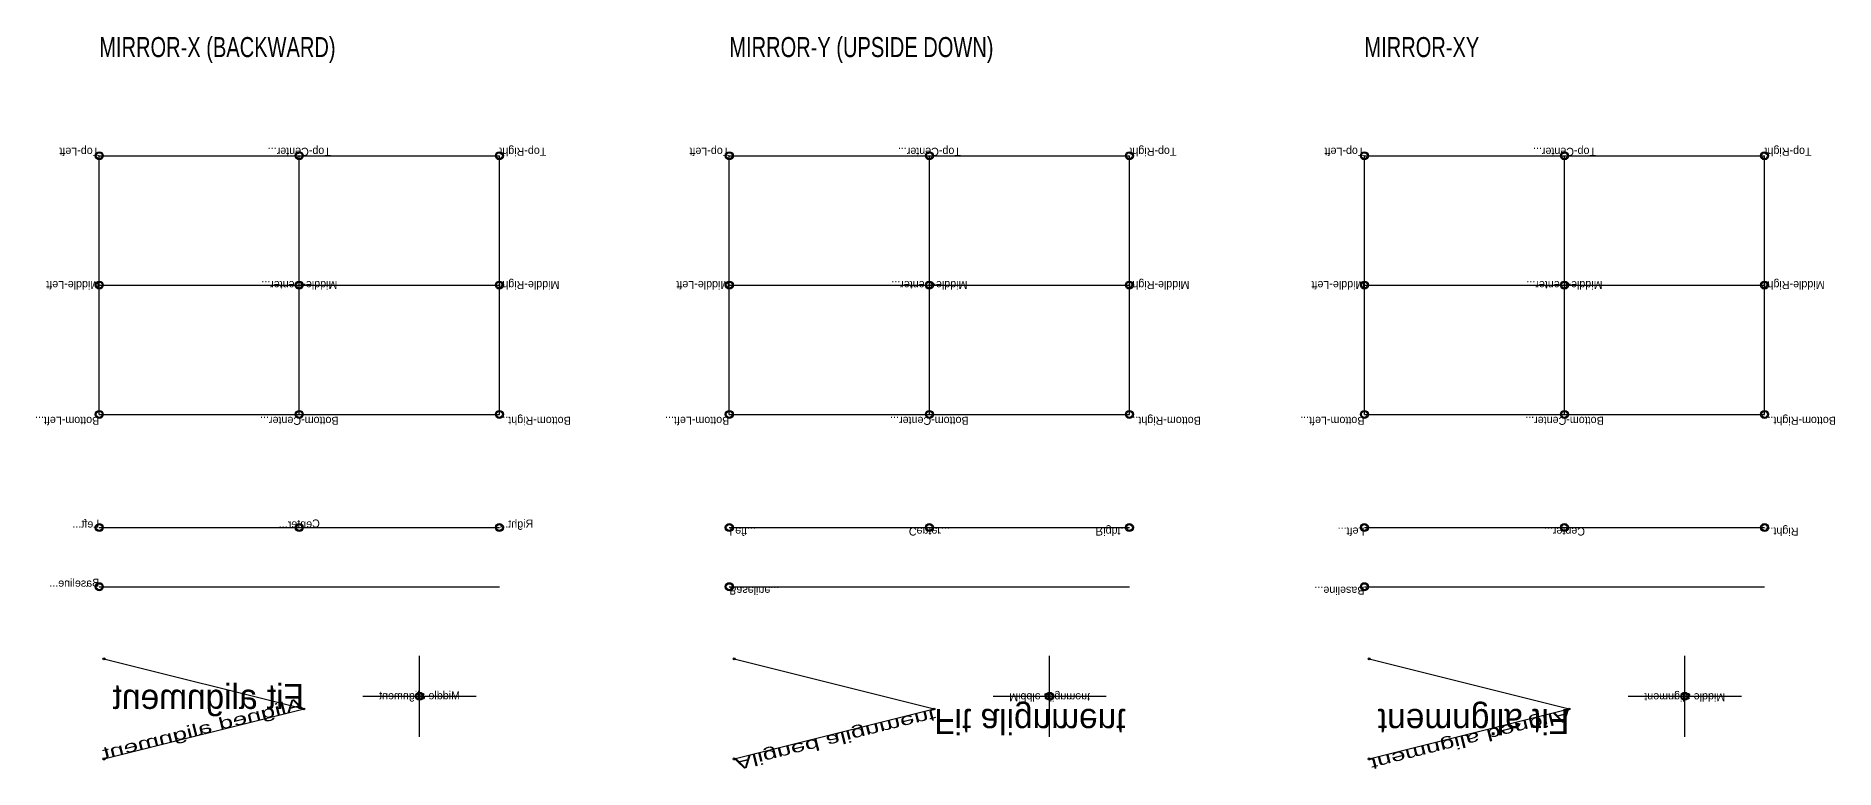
# Model space of a CAD drawing. Header units: metres. Extents: x -2 to 102, y 29 to 61.
# Drawn here: x 56.88 to 101.84, y 43.15 to 61.46 of the extents above; entities that cross this region are included whole.
import ezdxf
from ezdxf.enums import TextEntityAlignment as Align

# ---------------------------------------------------------------- set-up
doc = ezdxf.new("R2010")
doc.units = ezdxf.units.M
doc.layers.add('INSERT_POINTS', color=7, linetype='Continuous')
doc.styles.add('Stacked', font='txt')

msp = doc.modelspace()

# ---------------------------------------------------------------- linework, layer by layer
at = {"color": 5}
for p, q in [((58.462, 52.01), (58.462, 58.472)), ((58.462, 58.472), (68.462, 58.472)), ((63.462, 52.01), (63.462, 58.472)), ((68.462, 52.01), (68.462, 58.472)), ((74.209, 52.01), (74.209, 58.472)), ((74.209, 58.472), (84.209, 58.472)), ((79.209, 52.01), (79.209, 58.472)), ((84.209, 52.01), (84.209, 58.472)), ((90.082, 52.01), (90.082, 58.472)), ((90.082, 58.472), (100.082, 58.472)), ((95.082, 52.01), (95.082, 58.472)), ((100.082, 52.01), (100.082, 58.472)), ((58.462, 55.241), (68.462, 55.241)), ((74.209, 55.241), (84.209, 55.241)), ((90.082, 55.241), (100.082, 55.241)), ((58.462, 52.01), (68.462, 52.01)), ((74.209, 52.01), (84.209, 52.01)), ((90.082, 52.01), (100.082, 52.01)), ((58.462, 49.185), (68.462, 49.185)), ((74.209, 49.185), (84.209, 49.185)), ((90.082, 49.185), (100.082, 49.185)), ((58.462, 47.707), (68.462, 47.707)), ((74.209, 47.707), (84.209, 47.707)), ((90.082, 47.707), (100.082, 47.707)), ((58.58, 45.903), (63.58, 44.653)), ((66.467, 43.958), (66.467, 45.982)), ((74.328, 45.903), (79.328, 44.653)), ((82.215, 43.958), (82.215, 45.982)), ((90.201, 45.903), (95.201, 44.653)), ((98.088, 43.958), (98.088, 45.982)), ((65.053, 44.97), (67.881, 44.97)), ((80.801, 44.97), (83.628, 44.97)), ((96.674, 44.97), (99.502, 44.97)), ((58.58, 43.403), (63.58, 44.653)), ((74.328, 43.403), (79.328, 44.653)), ((90.201, 43.403), (95.201, 44.653))]:
    msp.add_line(p, q, dxfattribs=at)
at = {"layer": 'INSERT_POINTS', "color": 1}
for centre, radius in [((58.462, 58.472), 0.1), ((63.462, 58.472), 0.1), ((68.462, 58.472), 0.1), ((74.209, 58.472), 0.1), ((79.209, 58.472), 0.1), ((84.209, 58.472), 0.1), ((90.082, 58.472), 0.1), ((95.082, 58.472), 0.1), ((100.082, 58.472), 0.1), ((58.462, 55.241), 0.1), ((63.462, 55.241), 0.1), ((68.462, 55.241), 0.1), ((74.209, 55.241), 0.1), ((79.209, 55.241), 0.1), ((84.209, 55.241), 0.1), ((90.082, 55.241), 0.1), ((95.082, 55.241), 0.1), ((100.082, 55.241), 0.1), ((58.462, 52.01), 0.1), ((63.462, 52.01), 0.1), ((68.462, 52.01), 0.1), ((74.209, 52.01), 0.1), ((79.209, 52.01), 0.1), ((84.209, 52.01), 0.1), ((90.082, 52.01), 0.1), ((95.082, 52.01), 0.1), ((100.082, 52.01), 0.1), ((58.462, 49.185), 0.1), ((63.462, 49.185), 0.1), ((68.462, 49.185), 0.1), ((74.209, 49.185), 0.1), ((79.209, 49.185), 0.1), ((84.209, 49.185), 0.1), ((90.082, 49.185), 0.1), ((95.082, 49.185), 0.1), ((100.082, 49.185), 0.1), ((58.462, 47.707), 0.1), ((74.209, 47.707), 0.1), ((90.082, 47.707), 0.1), ((58.58, 45.903), 0.025), ((74.328, 45.903), 0.025), ((90.201, 45.903), 0.025), ((66.467, 44.97), 0.1), ((82.215, 44.97), 0.1), ((98.088, 44.97), 0.1), ((58.58, 43.403), 0.025), ((74.328, 43.403), 0.025), ((90.201, 43.403), 0.025)]:
    msp.add_circle(centre, radius, dxfattribs=at)
at = {"layer": 'INSERT_POINTS', "color": 2}
for centre, radius in [((58.462, 58.472), 0.075), ((63.462, 58.472), 0.075), ((68.462, 58.472), 0.075), ((74.209, 58.472), 0.075), ((79.209, 58.472), 0.075), ((84.209, 58.472), 0.075), ((90.082, 58.472), 0.075), ((95.082, 58.472), 0.075), ((100.082, 58.472), 0.075), ((58.462, 55.241), 0.075), ((63.462, 55.241), 0.075), ((68.462, 55.241), 0.075), ((74.209, 55.241), 0.075), ((79.209, 55.241), 0.075), ((84.209, 55.241), 0.075), ((90.082, 55.241), 0.075), ((95.082, 55.241), 0.075), ((100.082, 55.241), 0.075), ((58.462, 52.01), 0.075), ((63.462, 52.01), 0.075), ((68.462, 52.01), 0.075), ((74.209, 52.01), 0.075), ((79.209, 52.01), 0.075), ((84.209, 52.01), 0.075), ((90.082, 52.01), 0.075), ((95.082, 52.01), 0.075), ((100.082, 52.01), 0.075), ((58.462, 49.185), 0.075), ((63.462, 49.185), 0.075), ((68.462, 49.185), 0.075), ((74.209, 49.185), 0.075), ((79.209, 49.185), 0.075), ((84.209, 49.185), 0.075), ((90.082, 49.185), 0.075), ((95.082, 49.185), 0.075), ((100.082, 49.185), 0.075), ((58.462, 47.707), 0.075), ((74.209, 47.707), 0.075), ((90.082, 47.707), 0.075), ((66.467, 44.97), 0.075), ((82.215, 44.97), 0.075), ((98.088, 44.97), 0.075), ((63.58, 44.653), 0.0187), ((63.58, 44.653), 0.0187), ((79.328, 44.653), 0.0187), ((79.328, 44.653), 0.0187), ((95.201, 44.653), 0.0187), ((95.201, 44.653), 0.0187)]:
    msp.add_circle(centre, radius, dxfattribs=at)

# ---------------------------------------------------------------- texts
at = {"color": 3, "width": 0.75}
for s, p in [('MIRROR-X (BACKWARD)', (58.462, 60.937)), ('MIRROR-Y (UPSIDE DOWN)', (74.209, 60.937)), ('MIRROR-XY', (90.082, 60.937))]:
    msp.add_text(s, height=0.5, dxfattribs=at).set_placement(p)
at = {"color": 2, "style": 'Stacked', "text_generation_flag": 6}
for p in [(58.462, 58.472), (74.209, 58.472), (90.082, 58.472)]:
    msp.add_text('Top-Left', height=0.2, dxfattribs=at).set_placement(p, align=Align.TOP_LEFT)
for p in [(63.462, 58.472), (79.209, 58.472), (95.082, 58.472)]:
    msp.add_text('Top-Center...', height=0.2, dxfattribs=at).set_placement(p, align=Align.TOP_CENTER)
for p in [(68.462, 58.472), (84.209, 58.472), (100.082, 58.472)]:
    msp.add_text('Top-Right', height=0.2, dxfattribs=at).set_placement(p, align=Align.TOP_RIGHT)
for p in [(58.462, 55.241), (74.209, 55.241), (90.082, 55.241)]:
    msp.add_text('Middle-Left', height=0.2, dxfattribs=at).set_placement(p, align=Align.MIDDLE_LEFT)
for p in [(63.462, 55.241), (79.209, 55.241), (95.082, 55.241)]:
    msp.add_text('Middle-Center...', height=0.2, dxfattribs=at).set_placement(p, align=Align.MIDDLE_CENTER)
for p in [(68.462, 55.241), (84.209, 55.241), (100.082, 55.241)]:
    msp.add_text('Middle-Right', height=0.2, dxfattribs=at).set_placement(p, align=Align.MIDDLE_RIGHT)
for p in [(58.462, 52.01), (74.209, 52.01), (90.082, 52.01)]:
    msp.add_text('Bottom-Left...', height=0.2, dxfattribs=at).set_placement(p, align=Align.BOTTOM_LEFT)
for p in [(63.462, 52.01), (79.209, 52.01), (95.082, 52.01)]:
    msp.add_text('Bottom-Center...', height=0.2, dxfattribs=at).set_placement(p, align=Align.BOTTOM_CENTER)
for p in [(68.462, 52.01), (84.209, 52.01), (100.082, 52.01)]:
    msp.add_text('Bottom-Right...', height=0.2, dxfattribs=at).set_placement(p, align=Align.BOTTOM_RIGHT)
at = {"color": 3, "style": 'Stacked'}
for s, text_generation_flag, p in [('Left...', 2, (58.462, 49.185)), ('Left...', 4, (74.209, 49.185)), ('Left...', 6, (90.082, 49.185)), ('Baseline...', 2, (58.462, 47.707)), ('Baseline...', 4, (74.209, 47.707)), ('Baseline...', 6, (90.082, 47.707))]:
    msp.add_text(s, height=0.2, dxfattribs=dict(at, text_generation_flag=text_generation_flag)).set_placement(p)
for text_generation_flag, p in [(2, (63.462, 49.185)), (4, (79.209, 49.185)), (6, (95.082, 49.185))]:
    msp.add_text('Center...', height=0.2, dxfattribs=dict(at, text_generation_flag=text_generation_flag)).set_placement(p, align=Align.CENTER)
for text_generation_flag, p in [(2, (68.462, 49.185)), (4, (84.209, 49.185)), (6, (100.082, 49.185))]:
    msp.add_text('Right...', height=0.2, dxfattribs=dict(at, text_generation_flag=text_generation_flag)).set_placement(p, align=Align.RIGHT)
for text_generation_flag, p, p2 in [(2, (63.58, 44.653), (63.58, 44.653)), (4, (79.328, 44.653), (79.328, 44.653)), (6, (95.201, 44.653), (95.201, 44.653))]:
    msp.add_text('Fit alignment', height=0.625, dxfattribs=dict(at, text_generation_flag=text_generation_flag)).set_placement(p, p2, align=Align.FIT)
for text_generation_flag, p in [(2, (66.467, 44.97)), (4, (82.215, 44.97)), (6, (98.088, 44.97))]:
    msp.add_text('Middle alignment', height=0.2, dxfattribs=dict(at, text_generation_flag=text_generation_flag)).set_placement(p, align=Align.MIDDLE)
for rotation, text_generation_flag, p, p2 in [(284.0362, 2, (58.58, 43.403), (63.58, 44.653)), (104.0362, 4, (74.328, 43.403), (79.328, 44.653)), (284.0362, 6, (90.201, 43.403), (95.201, 44.653))]:
    msp.add_text('Aligned alignment', height=0.29448, rotation=rotation, dxfattribs=dict(at, text_generation_flag=text_generation_flag)).set_placement(p, p2, align=Align.ALIGNED)

doc.saveas('drawing.dxf')
